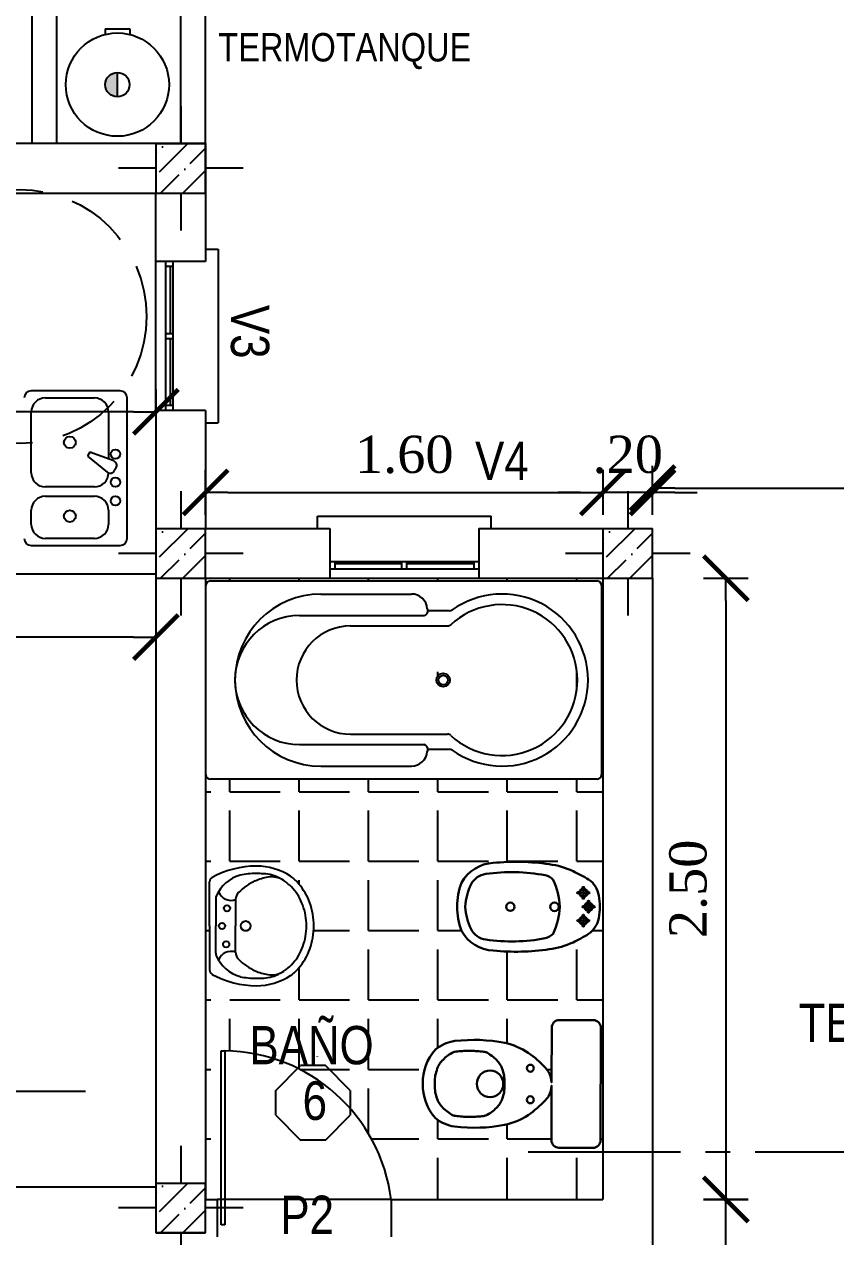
# Model space of a CAD drawing. Header units: millimetres. Extents: x 221 to 543, y -43 to 148.
# Drawn here: x 286.116 to 289.384, y 92.573 to 97.452 of the extents above; entities that cross this region are included whole.
import ezdxf
from ezdxf.enums import TextEntityAlignment as Align

# ---------------------------------------------------------------- set-up
doc = ezdxf.new("R2010")
doc.units = ezdxf.units.MM
doc.linetypes.add('ACAD_ISO04W100', pattern=[30, 24, -3, 0, -3])
doc.linetypes.add('DASHED2', pattern=[0.375, 0.25, -0.125])
doc.layers.add('10-SOLADOS', color=15, linetype='Continuous')
doc.layers.add('FINAS', color=1, linetype='Continuous')
doc.layers.add('CARP', color=3, linetype='Continuous', lineweight=30)
doc.styles.add('COTAS', font='ROMANS', dxfattribs={"width": 0.7})
doc.styles.add('gardel', font='ARIALN.TTF')
doc.styles.add('PROV', font='times.ttf')
doc.dimstyles.new('COTA-S-S-2-50', dxfattribs={"dimscale": 1.5, "dimtxt": 0.1, "dimasz": 0.06, "dimexe": 0, "dimexo": 0, "dimgap": 0.08, "dimtad": 1, "dimzin": 4, "dimdsep": 46, "dimtxsty": 'COTAS', "dimblk1": 'M2_COTA', "dimblk2": 'M2_COTA', "dimsah": 1, "dimcen": 0.1, "dimse1": 1, "dimse2": 1, "dimclrd": 2, "dimclre": 256, "dimclrt": 6, "dimadec": 0, "dimazin": 0, "dimtfac": 1, "dimtix": 1, "dimtmove": 2, "dimatfit": 3, "dimldrblk": 'M2_COTA', "dimfxl": 1, "dimtolj": 1, "dimtzin": 4, "dimarcsym": 0})

# ---------------------------------------------------------------- blocks, each defined once
blk = doc.blocks.new('Lavatorio')
for q in [(0.0015, 0.0522), (0.3564, 0.0522)]:
    blk.add_line((0.1789, 0.0522), q)
at = {"color": 2}
for p, q in [((0.0689, 0.0272), (0.1789, 0.0272)), ((0.2889, 0.0272), (0.1789, 0.0272)), ((0.0729, -0.0528), (0.1789, -0.0528)), ((0.285, -0.0528), (0.1789, -0.0528))]:
    blk.add_line(p, q, dxfattribs=at)
at = {"color": 8}
blk.add_line((0.2531, -0.0056), (0.2462, -0.0056), dxfattribs=at)
at = {"color": 2}
for centre, radius in [((0.1789, 0.0021), 0.0125), ((0.1052, -0.0145), 0.0125), ((0.2497, -0.0176), 0.0125), ((0.1789, -0.0931), 0.02)]:
    blk.add_circle(centre, radius, dxfattribs=at)
for centre, radius, start, end in [((0.0015, 0.0322), 0.02, 120.3203, 150.6412), ((0.0015, 0.0322), 0.02, 90, 120.3203), ((0.3564, 0.0322), 0.02, 59.6797, 90), ((0.3564, 0.0322), 0.02, 29.3588, 59.6797), ((0.3069, -0.1358), 0.3686, 151.1591, 180.0684), ((0.0509, -0.1358), 0.3686, 359.9316, 28.8409), ((0.1916, -0.1359), 0.2533, 180.0684, 213.0819), ((0.1663, -0.1359), 0.2533, 326.9181, 359.9316), ((0.0866, -0.2044), 0.1279, 213.0819, 232.8053), ((0.2713, -0.2044), 0.1279, 307.1947, 326.9181), ((0.1677, -0.1252), 0.2406, 228.8141, 250.0776), ((0.1902, -0.1252), 0.2406, 289.9224, 311.1859), ((0.1789, -0.0941), 0.2737, 250.0776, 270), ((0.1789, -0.0941), 0.2737, 270, 289.9224)]:
    blk.add_arc(centre, radius, start, end)
for centre, radius, start, end in [((0.1193, -0.1129), 0.1507, 113.6597, 163.6496), ((0.0219, -0.0343), 0.0542, 340.1112, 68.7227), ((0.0688, 0.0022), 0.025, 89.7116, 113.6597), ((0.336, -0.0343), 0.0542, 111.2773, 199.8888), ((0.2891, 0.0022), 0.025, 66.3403, 90.2884), ((0.2386, -0.1129), 0.1507, 16.3504, 66.3403), ((0.312, -0.1362), 0.3437, 168.9704, 180), ((0.2024, -0.2231), 0.2238, 134.8157, 155.8786), ((0.0729, -0.0928), 0.04, 90, 134.8157), ((0.285, -0.0928), 0.04, 45.1843, 90), ((0.1555, -0.2231), 0.2238, 24.1214, 45.1843), ((0.0459, -0.1362), 0.3437, 0, 11.0296), ((0.312, -0.1362), 0.3437, 180, 183.4529), ((0.1858, -0.2157), 0.2056, 155.8786, 170.7122), ((0.172, -0.2157), 0.2056, 9.2878, 24.1214), ((0.0459, -0.1362), 0.3437, 356.5471, 0), ((0.1234, -0.1578), 0.1545, 179.6865, 205.3323), ((0.0717, -0.197), 0.09, 170.7122, 213.5016), ((0.2861, -0.197), 0.09, 326.4984, 9.2878), ((0.2345, -0.1578), 0.1545, 334.6677, 0.3135), ((0.1503, -0.145), 0.1842, 205.3323, 228.8141), ((0.2076, -0.145), 0.1842, 311.1859, 334.6677), ((0.1677, -0.1252), 0.2106, 228.8141, 250.0776), ((0.1902, -0.1252), 0.2106, 289.9224, 311.1859), ((0.1789, -0.0941), 0.2437, 250.0776, 270), ((0.1789, -0.0941), 0.2437, 270, 289.9224)]:
    blk.add_arc(centre, radius, start, end, dxfattribs=at)
blk = doc.blocks.new('Bidet')
for p, q in [((0.4195, -0.0176), (0.4377, -0.0206)), ((0.4377, -0.0214), (0.4195, -0.0243)), ((0.4368, -0.0001), (0.4398, -0.0184)), ((0.4398, -0.0235), (0.4368, -0.0417)), ((0.4407, -0.0184), (0.4435, -0.0001)), ((0.4435, -0.0418), (0.4407, -0.0235)), ((0.4611, -0.0176), (0.4428, -0.0206)), ((0.4428, -0.0214), (0.4611, -0.0243)), ((0.4405, -0.0736), (0.4587, -0.0766)), ((0.4587, -0.0774), (0.4405, -0.0803)), ((0.4578, -0.0561), (0.4608, -0.0744)), ((0.4608, -0.0796), (0.4578, -0.0977)), ((0.4616, -0.0744), (0.4645, -0.0561)), ((0.4645, -0.0978), (0.4616, -0.0796)), ((0.4821, -0.0736), (0.4638, -0.0766)), ((0.4638, -0.0774), (0.4821, -0.0803)), ((0.4195, -0.1296), (0.4377, -0.1326)), ((0.4377, -0.1334), (0.4195, -0.1363)), ((0.4368, -0.1121), (0.4398, -0.1305)), ((0.4398, -0.1356), (0.4368, -0.1537)), ((0.4407, -0.1305), (0.4435, -0.1121)), ((0.4435, -0.1538), (0.4407, -0.1356)), ((0.4611, -0.1296), (0.4428, -0.1326)), ((0.4428, -0.1334), (0.4611, -0.1363))]:
    blk.add_line(p, q)
for centre, radius in [((0.4402, 0.0004), 0.00338), ((0.419, -0.0209), 0.00338), ((0.4402, -0.0423), 0.00338), ((0.4403, -0.021), 0.00259), ((0.4617, -0.0209), 0.00338), ((0.4399, -0.077), 0.00338), ((0.4611, -0.0556), 0.00338), ((0.4611, -0.0983), 0.00338), ((0.4612, -0.077), 0.00259), ((0.4826, -0.077), 0.00338), ((0.419, -0.133), 0.00338), ((0.4402, -0.1116), 0.00338), ((0.4403, -0.133), 0.00259), ((0.4617, -0.133), 0.00338), ((0.4402, -0.1543), 0.00338)]:
    blk.add_circle(centre, radius)
at = {"layer": 'CARP', "ltscale": 0.03}
blk.add_lwpolyline([(-0.0504, 0.0196, -0.262722), (0.0775, 0.0992, -0.061431), (0.3028, 0.0943, -0.073837), (0.3986, 0.0663, -0.02136), (0.4614, 0.0326, -0.217458), (0.5022, -0.0315, -0.067695), (0.5063, -0.0771, -0.067639), (0.5022, -0.1225, -0.190009), (0.4614, -0.1866, -0.02136), (0.3986, -0.2203, -0.069685), (0.3028, -0.2483, -0.061431), (0.0775, -0.2532, -0.262722), (-0.0504, -0.1736, -0.09682), (-0.0681, -0.0768, -0.096471), (-0.0504, 0.0196)], format="xyb", close=True, dxfattribs=at)
for points in [[(0.2868, 0.0497, 0.084724), (0.0474, 0.0549, 0.252864), (-0.0117, 0.0136, 0.103412), (-0.0353, -0.0765, 0.103412)], [(0.3459, -0.0765, 0.087783), (0.319, 0.0317, 0.148188), (0.2868, 0.0497, 0.09678)], [(0.2868, -0.2037, -0.084724), (0.0474, -0.2089, -0.252864), (-0.0117, -0.1676, -0.103412), (-0.0353, -0.0775, -0.103412)], [(0.3459, -0.0775, -0.087783), (0.319, -0.1857, -0.148188), (0.2868, -0.2037, -0.09678)]]:
    blk.add_lwpolyline(points, format="xyb", dxfattribs=at)
for centre, radius in [((0.1462, -0.077), 0.0166), ((0.3238, -0.077), 0.0171), ((0.4612, -0.077), 0.0166), ((0.4403, -0.133), 0.0166)]:
    blk.add_circle(centre, radius, dxfattribs=at)
for centre, radius, start, end in [((0.4403, -0.021), 0.0166, 99.3333, 170.7528), ((0.4403, -0.021), 0.0166, 189.0039, 260.6154), ((0.4403, -0.021), 0.0124, 189.0039, 260.6154), ((0.4403, -0.021), 0.0124, 99.3333, 170.7528), ((0.4403, -0.021), 0.0124, 9.1967, 81.1821), ((0.4403, -0.021), 0.0124, 278.8663, 351.0453), ((0.4403, -0.021), 0.0166, 9.1967, 81.1821), ((0.4403, -0.021), 0.0166, 278.8663, 351.0453), ((0.4612, -0.077), 0.0124, 99.3333, 170.7528), ((0.4612, -0.077), 0.0124, 189.0039, 260.6154), ((0.4612, -0.077), 0.0124, 9.1967, 81.1821), ((0.4612, -0.077), 0.0124, 278.8663, 351.0453), ((0.4403, -0.133), 0.0124, 189.0039, 260.6154), ((0.4403, -0.133), 0.0124, 99.3333, 170.7528), ((0.4403, -0.133), 0.0124, 9.1967, 81.1821), ((0.4403, -0.133), 0.0124, 278.8663, 351.0453)]:
    blk.add_arc(centre, radius, start, end, dxfattribs=at)
blk = doc.blocks.new('M2_COTA')
for p, q in [((0, 1), (0, -1)), ((-1, 0), (0, 0))]:
    blk.add_line(p, q)
at = {"const_width": 0.2}
blk.add_lwpolyline([(-1, -1), (1, 1)], dxfattribs=at)
blk = doc.blocks.new('*D44')
at = {"color": 252, "lineweight": -2, "ltscale": 0.05, "transparency": 16777216}
blk.add_line((286.9365, 95.5686), (288.3565, 95.5686), dxfattribs=at)
at = {"layer": 'Defpoints', "color": 0, "ltscale": 0.05, "transparency": 16777216}
for p in [(288.4465, 95.5686), (286.8465, 95.2228), (288.4465, 95.2228)]:
    blk.add_point(p, dxfattribs=at)
at = {"color": 252, "lineweight": -2, "ltscale": 0.05, "transparency": 16777216, "xscale": 0.09, "yscale": 0.09, "zscale": 0.09, "rotation": 180}
blk.add_blockref('M2_COTA', (286.8465, 95.5686), dxfattribs=at)
at = {"color": 252, "lineweight": -2, "ltscale": 0.05, "transparency": 16777216, "xscale": 0.09, "yscale": 0.09, "zscale": 0.09}
blk.add_blockref('M2_COTA', (288.4465, 95.5686), dxfattribs=at)
at = {"color": 0, "ltscale": 0.05, "transparency": 16777216, "insert": (287.6465, 95.7201), "char_height": 0.15, "attachment_point": 5, "style": 'PROV'}
blk.add_mtext('\\A1;1.60', dxfattribs=at)
blk = doc.blocks.new('*D45')
at = {"color": 252, "lineweight": -2, "ltscale": 0.05, "transparency": 16777216}
blk.add_line((288.9417, 95.1328), (288.9417, 92.8128), dxfattribs=at)
at = {"layer": 'Defpoints', "color": 0, "ltscale": 0.05, "transparency": 16777216}
for p in [(288.4465, 95.2228), (288.4465, 92.7228), (288.9417, 92.7228)]:
    blk.add_point(p, dxfattribs=at)
at = {"color": 252, "lineweight": -2, "ltscale": 0.05, "transparency": 16777216, "xscale": 0.09, "yscale": 0.09, "zscale": 0.09}
for p, rotation in [((288.9417, 95.2228), 90), ((288.9417, 92.7228), 270)]:
    blk.add_blockref('M2_COTA', p, dxfattribs=dict(at, rotation=rotation))
at = {"color": 0, "ltscale": 0.05, "transparency": 16777216, "insert": (288.7902, 93.9728), "char_height": 0.15, "attachment_point": 5, "rotation": 90, "style": 'PROV'}
blk.add_mtext('\\A1;2.50', dxfattribs=at)
blk = doc.blocks.new('*D47')
at = {"color": 252, "lineweight": -2, "ltscale": 0.05, "transparency": 16777216}
blk.add_line((286.5565, 95.8927), (282.0365, 95.8927), dxfattribs=at)
at = {"layer": 'Defpoints', "color": 0, "ltscale": 0.05, "transparency": 16777216}
for p in [(281.9465, 96.7728), (286.6465, 96.7728), (281.9465, 95.8927)]:
    blk.add_point(p, dxfattribs=at)
at = {"color": 252, "lineweight": -2, "ltscale": 0.05, "transparency": 16777216, "xscale": 0.09, "yscale": 0.09, "zscale": 0.09, "rotation": 180}
blk.add_blockref('M2_COTA', (281.9465, 95.8927), dxfattribs=at)
at = {"color": 252, "lineweight": -2, "ltscale": 0.05, "transparency": 16777216, "xscale": 0.09, "yscale": 0.09, "zscale": 0.09}
blk.add_blockref('M2_COTA', (286.6465, 95.8927), dxfattribs=at)
at = {"color": 0, "ltscale": 0.05, "transparency": 16777216, "insert": (284.2965, 96.0442), "char_height": 0.15, "attachment_point": 5, "style": 'PROV'}
blk.add_mtext('\\A1;4.70', dxfattribs=at)
blk = doc.blocks.new('*D48')
at = {"color": 252, "lineweight": -2, "ltscale": 0.05, "transparency": 16777216}
blk.add_line((286.5565, 94.9859), (283.666, 94.9859), dxfattribs=at)
at = {"layer": 'Defpoints', "color": 0, "ltscale": 0.05, "transparency": 16777216}
for p in [(283.576, 95.7799), (283.576, 94.9859), (286.6465, 93.613)]:
    blk.add_point(p, dxfattribs=at)
at = {"color": 252, "lineweight": -2, "ltscale": 0.05, "transparency": 16777216, "xscale": 0.09, "yscale": 0.09, "zscale": 0.09, "rotation": 180}
blk.add_blockref('M2_COTA', (283.576, 94.9859), dxfattribs=at)
at = {"color": 252, "lineweight": -2, "ltscale": 0.05, "transparency": 16777216, "xscale": 0.09, "yscale": 0.09, "zscale": 0.09}
blk.add_blockref('M2_COTA', (286.6465, 94.9859), dxfattribs=at)
at = {"color": 0, "ltscale": 0.05, "transparency": 16777216, "insert": (285.1112, 95.1374), "char_height": 0.15, "attachment_point": 5, "style": 'PROV'}
blk.add_mtext('\\A1;3.07', dxfattribs=at)
blk = doc.blocks.new('*D67')
at = {"color": 252, "lineweight": -2, "ltscale": 0.05, "transparency": 16777216}
blk.add_line((288.9417, 91.3128), (288.9417, 92.6328), dxfattribs=at)
at = {"layer": 'Defpoints', "color": 0, "ltscale": 0.05, "transparency": 16777216}
for p in [(288.4465, 92.7228), (288.9417, 92.7228), (288.6465, 91.2228)]:
    blk.add_point(p, dxfattribs=at)
at = {"color": 252, "lineweight": -2, "ltscale": 0.05, "transparency": 16777216, "xscale": 0.09, "yscale": 0.09, "zscale": 0.09}
for p, rotation in [((288.9417, 92.7228), 90), ((288.9417, 91.2228), 270)]:
    blk.add_blockref('M2_COTA', p, dxfattribs=dict(at, rotation=rotation))
at = {"color": 0, "ltscale": 0.05, "transparency": 16777216, "insert": (288.7902, 91.9728), "char_height": 0.15, "attachment_point": 5, "rotation": 90, "style": 'PROV'}
blk.add_mtext('\\A1;1.50', dxfattribs=at)
blk = doc.blocks.new('*D111')
at = {"color": 252, "lineweight": -2, "ltscale": 0.05, "transparency": 16777216}
blk.add_line((285.6998, 92.4828), (285.6998, 87.1128), dxfattribs=at)
at = {"layer": 'Defpoints', "color": 0, "ltscale": 0.05, "transparency": 16777216}
for p in [(286.6465, 92.5728), (285.6998, 87.0228), (286.6465, 87.0228)]:
    blk.add_point(p, dxfattribs=at)
at = {"color": 252, "lineweight": -2, "ltscale": 0.05, "transparency": 16777216, "xscale": 0.09, "yscale": 0.09, "zscale": 0.09}
for p, rotation in [((285.6998, 92.5728), 90), ((285.6998, 87.0228), 270)]:
    blk.add_blockref('M2_COTA', p, dxfattribs=dict(at, rotation=rotation))
at = {"color": 0, "ltscale": 0.05, "transparency": 16777216, "insert": (285.5483, 89.7978), "char_height": 0.15, "attachment_point": 5, "rotation": 90, "style": 'PROV'}
blk.add_mtext('\\A1;5.55', dxfattribs=at)
blk = doc.blocks.new('*D233')
at = {"color": 252, "lineweight": -2, "ltscale": 0.05, "transparency": 16777216}
blk.add_line((288.7365, 95.5857), (291.7065, 95.5857), dxfattribs=at)
at = {"layer": 'Defpoints', "color": 0, "ltscale": 0.05, "transparency": 16777216}
for p in [(291.7965, 95.5857), (288.6465, 95.4228), (291.7965, 95.4228)]:
    blk.add_point(p, dxfattribs=at)
at = {"color": 252, "lineweight": -2, "ltscale": 0.05, "transparency": 16777216, "xscale": 0.09, "yscale": 0.09, "zscale": 0.09, "rotation": 180}
blk.add_blockref('M2_COTA', (288.6465, 95.5857), dxfattribs=at)
at = {"color": 252, "lineweight": -2, "ltscale": 0.05, "transparency": 16777216, "xscale": 0.09, "yscale": 0.09, "zscale": 0.09}
blk.add_blockref('M2_COTA', (291.7965, 95.5857), dxfattribs=at)
at = {"color": 0, "ltscale": 0.05, "transparency": 16777216, "insert": (290.2215, 95.7372), "char_height": 0.15, "attachment_point": 5, "style": 'PROV'}
blk.add_mtext('\\A1;3.15', dxfattribs=at)
blk = doc.blocks.new('*D234')
at = {"color": 252, "lineweight": -2, "ltscale": 0.05, "transparency": 16777216}
for p, q in [((288.3565, 95.5686), (288.2665, 95.5686)), ((288.6465, 95.5686), (288.4465, 95.5686)), ((288.7365, 95.5686), (288.8265, 95.5686))]:
    blk.add_line(p, q, dxfattribs=at)
at = {"layer": 'Defpoints', "color": 0, "ltscale": 0.05, "transparency": 16777216}
for p in [(288.4465, 95.5686), (288.4465, 95.4228), (288.6465, 95.4228)]:
    blk.add_point(p, dxfattribs=at)
at = {"color": 252, "lineweight": -2, "ltscale": 0.05, "transparency": 16777216, "xscale": 0.09, "yscale": 0.09, "zscale": 0.09}
blk.add_blockref('M2_COTA', (288.4465, 95.5686), dxfattribs=at)
at = {"color": 252, "lineweight": -2, "ltscale": 0.05, "transparency": 16777216, "xscale": 0.09, "yscale": 0.09, "zscale": 0.09, "rotation": 180}
blk.add_blockref('M2_COTA', (288.6465, 95.5686), dxfattribs=at)
at = {"color": 0, "ltscale": 0.05, "transparency": 16777216, "insert": (288.5465, 95.7201), "char_height": 0.15, "attachment_point": 5, "style": 'PROV'}
blk.add_mtext('\\A1;.20', dxfattribs=at)

msp = doc.modelspace()

# ---------------------------------------------------------------- hatches: boundary and pattern name
msp.add_hatch(color=256).paths.add_polyline_path([(286.4913, 97.2584, 0.414214), (286.4423, 97.2094, 0.414214), (286.4913, 97.1604)])
h = msp.add_hatch()
h.set_pattern_fill('ANSI36', color=252, scale=0.02, style=0)
h.set_pattern_definition([(45, (-4.95, -29.87532), (0.03367596, 0.123478522), [0.15875, -0.03175, 0, -0.03175])])
h.paths.add_polyline_path([(286.8465, 96.9728), (286.6465, 96.9728), (286.6465, 96.7728), (286.8465, 96.7728)])
h = msp.add_hatch()
h.set_pattern_fill('ANSI36', color=252, scale=0.02, style=0)
h.set_pattern_definition([(45, (-4.95, -31.42532), (0.03367596, 0.123478522), [0.15875, -0.03175, 0, -0.03175])])
h.paths.add_polyline_path([(286.8465, 95.4228), (286.6465, 95.4228), (286.6465, 95.2228), (286.8465, 95.2228)])
h = msp.add_hatch()
h.set_pattern_fill('ANSI36', color=252, scale=0.02, style=0)
h.set_pattern_definition([(45, (-3.15, -31.42532), (0.03367596, 0.123478522), [0.15875, -0.03175, 0, -0.03175])])
h.paths.add_polyline_path([(288.6465, 95.4228), (288.4465, 95.4228), (288.4465, 95.2228), (288.6465, 95.2228)])
h = msp.add_hatch()
h.set_pattern_fill('ANSI36', color=252, scale=0.02, style=0)
h.set_pattern_definition([(45, (-4.95, -34.059096), (0.03367596, 0.123478522), [0.15875, -0.03175, 0, -0.03175])])
h.paths.add_polyline_path([(286.8465, 92.789), (286.6465, 92.789), (286.6465, 92.589), (286.8465, 92.589)])

# ---------------------------------------------------------------- linework, layer by layer
at = {"color": 3}
for p, q in [((286.1465, 97.6728), (286.1465, 96.9728)), ((286.8465, 96.9728), (286.8465, 97.6728)), ((286.2465, 97.5728), (286.2465, 96.9728)), ((286.7465, 96.9728), (286.7465, 97.5728)), ((286.0465, 95.2401), (286.6465, 95.2401))]:
    msp.add_line(p, q, dxfattribs=at)
for p, q in [((286.4418, 97.4338), (286.4913, 97.4338)), ((286.4418, 97.4338), (286.4418, 97.4112)), ((286.4913, 97.4338), (286.5408, 97.4338)), ((286.5408, 97.4338), (286.5408, 97.4112)), ((286.4913, 97.1604), (286.4913, 97.2584)), ((286.6465, 96.9728), (286.8465, 96.9728)), ((286.6465, 96.9728), (286.6465, 96.7728)), ((286.8465, 96.7728), (286.8465, 96.9728)), ((286.6465, 96.7728), (286.8465, 96.7728)), ((286.8465, 96.5478), (286.8965, 96.5478)), ((286.8965, 96.5478), (286.8965, 95.8478)), ((286.6465, 95.8978), (286.6465, 96.4978)), ((286.7142, 96.4778), (286.6851, 96.4778)), ((286.7052, 96.2078), (286.7052, 96.4778)), ((286.6851, 96.2078), (286.7142, 96.2078)), ((286.6851, 96.1878), (286.7142, 96.1878)), ((286.7052, 95.9178), (286.7052, 96.1878)), ((286.7142, 95.9178), (286.6851, 95.9178)), ((286.8465, 95.8478), (286.8965, 95.8478)), ((287.2965, 95.4728), (287.9965, 95.4728)), ((287.2965, 95.4228), (287.2965, 95.4728)), ((287.9965, 95.4228), (287.9965, 95.4728)), ((286.6465, 95.4228), (286.8465, 95.4228)), ((286.6465, 95.4228), (286.6465, 95.2228)), ((286.8465, 95.2228), (286.8465, 95.4228)), ((288.4465, 95.4228), (288.6465, 95.4228)), ((288.4465, 95.4228), (288.4465, 95.2228)), ((288.6465, 95.2228), (288.6465, 95.4228)), ((287.3665, 95.2905), (287.3665, 95.2614)), ((287.6365, 95.2815), (287.3665, 95.2815)), ((287.6365, 95.2614), (287.6365, 95.2905)), ((287.6565, 95.2614), (287.6565, 95.2905)), ((287.9265, 95.2815), (287.6565, 95.2815)), ((287.9265, 95.2905), (287.9265, 95.2614)), ((286.6465, 95.2228), (286.8465, 95.2228)), ((286.866, 95.2118), (288.4228, 95.2118)), ((287.3465, 95.2228), (287.9465, 95.2228)), ((288.4465, 95.2228), (288.6465, 95.2228)), ((286.8478, 94.4327), (286.8478, 95.1936)), ((287.3111, 95.1594), (287.6756, 95.1594)), ((288.441, 95.1936), (288.441, 94.4327)), ((287.2245, 95.0729), (287.7262, 95.0729)), ((287.8289, 95.092), (287.7483, 95.092)), ((287.4302, 95.0309), (287.7262, 95.0309)), ((287.7262, 95.0309), (287.8211, 95.0309)), ((287.4302, 94.5954), (287.7262, 94.5954)), ((287.7262, 94.5954), (287.8211, 94.5954)), ((287.2245, 94.5534), (287.7262, 94.5534)), ((287.8289, 94.5343), (287.7483, 94.5343)), ((287.3111, 94.4669), (287.6756, 94.4669)), ((288.4228, 94.4145), (286.866, 94.4145)), ((286.909, 92.6208), (286.909, 93.3208)), ((286.909, 93.3208), (286.924, 93.3208)), ((286.924, 93.3208), (286.924, 92.6208)), ((286.6465, 92.789), (286.8465, 92.789)), ((286.6465, 92.789), (286.6465, 92.589)), ((286.8465, 92.589), (286.8465, 92.789)), ((286.924, 92.6208), (286.909, 92.6208)), ((286.6465, 92.589), (286.8465, 92.589))]:
    msp.add_line(p, q)
at = {"color": 251}
for p, q in [((286.7465, 97.123), (286.7465, 96.9728)), ((286.6465, 96.8728), (286.4963, 96.8728)), ((286.9974, 96.8728), (286.8472, 96.8728)), ((286.7465, 96.7728), (286.7465, 96.6226)), ((286.7465, 95.573), (286.7465, 95.4228)), ((288.5465, 95.573), (288.5465, 95.4228)), ((286.6465, 95.3228), (286.4963, 95.3228)), ((286.9974, 95.3228), (286.8472, 95.3228)), ((288.4465, 95.3228), (288.2963, 95.3228)), ((288.7974, 95.3228), (288.6472, 95.3228)), ((286.7465, 95.2228), (286.7465, 95.0726)), ((288.5465, 95.2228), (288.5465, 95.0726)), ((285.2619, 93.159), (286.3623, 93.159)), ((286.7465, 92.9392), (286.7465, 92.789)), ((286.6465, 92.689), (286.4963, 92.689)), ((286.9974, 92.689), (286.8472, 92.689)), ((286.7465, 92.589), (286.7465, 92.4388))]:
    msp.add_line(p, q, dxfattribs=at)
at = {"color": 4}
for p, q in [((286.8465, 96.9728), (285.8711, 96.9728)), ((286.8465, 96.9728), (286.8465, 96.4978)), ((285.8711, 96.7728), (286.6465, 96.7728)), ((286.6465, 96.4978), (286.6465, 96.7728)), ((286.8465, 96.4978), (286.6465, 96.4978)), ((286.8465, 95.8978), (286.6465, 95.8978)), ((286.6465, 95.8927), (286.6465, 92.7728)), ((286.8465, 95.8978), (286.8465, 95.4228)), ((286.8465, 95.4228), (287.3465, 95.4228)), ((287.3465, 95.4228), (287.3465, 95.2228)), ((287.9465, 95.4228), (287.9465, 95.2228)), ((287.9465, 95.4228), (288.4465, 95.4228)), ((286.8465, 95.2228), (287.3465, 95.2228)), ((286.8465, 95.2228), (286.8465, 92.7228)), ((287.9465, 95.2228), (288.4465, 95.2228)), ((288.4465, 95.2228), (288.4465, 92.7228)), ((288.6465, 95.2228), (288.6465, 92.0642)), ((286.6465, 92.7728), (284.8465, 92.7728)), ((286.8465, 92.7228), (286.8936, 92.7228)), ((286.8936, 92.7228), (286.8936, 92.5728)), ((287.5936, 92.7228), (287.5936, 92.5728)), ((287.5936, 92.7228), (288.4465, 92.7228)), ((286.8465, 92.589), (286.6465, 92.589))]:
    msp.add_line(p, q, dxfattribs=at)
at = {"color": 252}
for p, q in [((286.6851, 96.4978), (286.6851, 95.8978)), ((286.7142, 96.4978), (286.7142, 95.8978)), ((287.3465, 95.2905), (287.9465, 95.2905)), ((287.3465, 95.2614), (287.9465, 95.2614)), ((286.8465, 95.202), (286.8498, 95.202)), ((286.9438, 95.2118), (286.9438, 95.2228)), ((287.2232, 95.2118), (287.2232, 95.2228)), ((287.5026, 95.2118), (287.5026, 95.2228)), ((287.782, 95.2118), (287.782, 95.2228)), ((288.0614, 95.2118), (288.0614, 95.2228)), ((288.3408, 95.2118), (288.3408, 95.2228)), ((288.439, 95.202), (288.4465, 95.202)), ((286.8465, 94.9226), (286.8478, 94.9226)), ((286.9825, 94.9226), (286.989, 94.9226)), ((288.441, 94.9226), (288.4465, 94.9226)), ((287.782, 94.8305), (287.782, 94.8464)), ((288.3408, 94.7707), (288.3408, 94.8464)), ((286.8465, 94.6432), (286.8478, 94.6432)), ((288.441, 94.6432), (288.4465, 94.6432)), ((286.9438, 94.3638), (286.9438, 94.4145)), ((287.2232, 94.3638), (287.2232, 94.4145)), ((287.5026, 94.3638), (287.5026, 94.4145)), ((287.782, 94.3638), (287.782, 94.4145)), ((288.0614, 94.3638), (288.0614, 94.4145)), ((288.3408, 94.3638), (288.3408, 94.4145)), ((286.8465, 94.3638), (286.8676, 94.3638)), ((286.9438, 94.3638), (287.147, 94.3638)), ((287.2232, 94.3638), (287.4264, 94.3638)), ((287.5026, 94.3638), (287.7058, 94.3638)), ((287.782, 94.3638), (287.9852, 94.3638)), ((288.0614, 94.3638), (288.2646, 94.3638)), ((288.3408, 94.3638), (288.4465, 94.3638)), ((286.9438, 94.0844), (286.9438, 94.2876)), ((287.2232, 94.0844), (287.2232, 94.2876)), ((287.5026, 94.0844), (287.5026, 94.2876)), ((287.782, 94.0844), (287.782, 94.2876)), ((288.0614, 94.0844), (288.0614, 94.2876)), ((288.3408, 94.0844), (288.3408, 94.2876)), ((286.8465, 94.0844), (286.8676, 94.0844)), ((286.9438, 94.0844), (287.147, 94.0844)), ((287.2232, 94.0844), (287.4264, 94.0844)), ((287.5026, 94.0844), (287.7058, 94.0844)), ((287.782, 94.0844), (287.9852, 94.0844)), ((288.0614, 94.0844), (288.2646, 94.0844)), ((288.3408, 94.0844), (288.4465, 94.0844)), ((287.2232, 93.9909), (287.2232, 94.0082)), ((287.5026, 93.805), (287.5026, 94.0082)), ((287.782, 93.805), (287.782, 94.0082)), ((286.8465, 93.805), (286.8625, 93.805)), ((287.0009, 93.805), (287.0147, 93.805)), ((287.2819, 93.805), (287.4264, 93.805)), ((287.5026, 93.805), (287.7058, 93.805)), ((287.782, 93.805), (287.8766, 93.805)), ((288.4043, 93.805), (288.4465, 93.805)), ((287.5026, 93.5256), (287.5026, 93.7288)), ((287.782, 93.5256), (287.782, 93.7288)), ((288.0614, 93.5256), (288.0614, 93.7206)), ((288.3408, 93.5256), (288.3408, 93.7288)), ((287.2232, 93.5256), (287.2232, 93.6566)), ((286.8465, 93.5256), (286.8676, 93.5256)), ((286.9438, 93.5256), (287.147, 93.5256)), ((287.2232, 93.5256), (287.4264, 93.5256)), ((287.5026, 93.5256), (287.7058, 93.5256)), ((287.782, 93.5256), (287.9852, 93.5256)), ((288.0614, 93.5256), (288.2646, 93.5256)), ((288.3408, 93.5256), (288.4465, 93.5256)), ((286.9438, 93.3203), (286.9438, 93.4494)), ((287.2232, 93.2477), (287.2232, 93.4494)), ((287.5026, 93.2462), (287.5026, 93.4494)), ((287.782, 93.334), (287.782, 93.4494)), ((288.0614, 93.3506), (288.0614, 93.4494)), ((287.2975, 93.2973), (287.2975, 93.2979)), ((286.8465, 93.2462), (286.8676, 93.2462)), ((287.2261, 93.2462), (287.4264, 93.2462)), ((287.5026, 93.2462), (287.7058, 93.2462)), ((288.2208, 93.2462), (288.24, 93.2462)), ((288.4376, 93.2462), (288.4465, 93.2462)), ((287.5026, 92.9873), (287.5026, 93.17)), ((287.782, 92.9668), (287.782, 93.0428)), ((288.0614, 92.9668), (288.0614, 93.0254)), ((286.8465, 92.9668), (286.8676, 92.9668)), ((287.5143, 92.9668), (287.7058, 92.9668)), ((287.782, 92.9668), (287.9852, 92.9668)), ((288.0614, 92.9668), (288.2393, 92.9668)), ((288.4369, 92.9668), (288.4465, 92.9668)), ((287.782, 92.7228), (287.782, 92.8906)), ((288.0614, 92.7228), (288.0614, 92.8906)), ((288.3408, 92.7228), (288.3408, 92.8906)), ((287.5936, 92.7228), (286.8936, 92.7228))]:
    msp.add_line(p, q, dxfattribs=at)
at = {"color": 2}
for p, q in [((286.5024, 95.9769), (286.1444, 95.9769)), ((286.5307, 95.3833), (286.5307, 95.9486)), ((286.1444, 95.355), (286.5024, 95.355)), ((287.1291, 93.1615), (287.2291, 93.2615)), ((287.3291, 93.2615), (287.2291, 93.2615)), ((287.4291, 93.1615), (287.3291, 93.2615)), ((287.1291, 93.0615), (287.1291, 93.1615)), ((287.4291, 93.1615), (287.4291, 93.0615)), ((287.1291, 93.0615), (287.2291, 92.9615)), ((287.3291, 92.9615), (287.4291, 93.0615)), ((287.3291, 92.9615), (287.2291, 92.9615))]:
    msp.add_line(p, q, dxfattribs=at)
at = {"color": 3, "linetype": 'ByBlock'}
for p, q in [((286.2009, 95.9486), (286.3987, 95.9486)), ((286.1444, 95.6471), (286.1444, 95.8921)), ((286.4553, 95.8921), (286.4553, 95.7028)), ((286.3987, 95.5906), (286.2009, 95.5906)), ((286.2009, 95.5529), (286.3987, 95.5529)), ((286.1444, 95.4398), (286.1444, 95.4964)), ((286.4553, 95.4964), (286.4553, 95.4398)), ((286.3987, 95.3833), (286.2009, 95.3833))]:
    msp.add_line(p, q, dxfattribs=at)
at = {"color": 0, "linetype": 'ByBlock'}
for p, q in [((286.3809, 95.7306), (286.3715, 95.7143)), ((286.3715, 95.7143), (286.4502, 95.6495)), ((286.4764, 95.6949), (286.3809, 95.7306)), ((286.4861, 95.6678), (286.4785, 95.6547))]:
    msp.add_line(p, q, dxfattribs=at)
at = {"color": 2}
msp.add_circle((286.4913, 97.2094), 0.2078, dxfattribs=at)
for centre, radius in [((286.4913, 97.2094), 0.049), ((287.8032, 94.8131), 0.0273), ((287.8032, 94.8131), 0.0191)]:
    msp.add_circle(centre, radius)
at = {"linetype": 'DASHED2'}
msp.add_circle((286.0977, 96.2761), 0.5108, dxfattribs=at)
at = {"color": 0, "linetype": 'ByBlock'}
for centre, radius in [((286.2998, 95.7696), 0.0236), ((286.4835, 95.7225), 0.0188), ((286.4835, 95.6094), 0.0188), ((286.4835, 95.534), 0.0188), ((286.2998, 95.4728), 0.0236)]:
    msp.add_circle(centre, radius, dxfattribs=at)
at = {"color": 2}
for centre, start, end in [((286.1444, 95.9486), 90, 180), ((286.5024, 95.9486), 0, 90), ((286.1444, 95.3833), 180, 270), ((286.5024, 95.3833), 270, 0)]:
    msp.add_arc(centre, 0.0283, start, end, dxfattribs=at)
at = {"color": 3, "linetype": 'ByBlock'}
for centre, start, end in [((286.2009, 95.8921), 90, 180), ((286.3987, 95.8921), 0, 90), ((286.2009, 95.6471), 180, 270), ((286.3987, 95.6471), 270, 0), ((286.2009, 95.4964), 90, 180), ((286.3987, 95.4964), 0, 90), ((286.2009, 95.4398), 180, 270), ((286.3987, 95.4398), 270, 0)]:
    msp.add_arc(centre, 0.0565, start, end, dxfattribs=at)
at = {"color": 0, "linetype": 'ByBlock'}
for centre, start, end in [((286.4698, 95.6772), 330, 69.4623), ((286.4622, 95.6641), 230.5377, 330)]:
    msp.add_arc(centre, 0.0188, start, end, dxfattribs=at)
for centre, radius, start, end in [((286.866, 95.1936), 0.0182, 90, 180), ((288.4228, 95.1936), 0.0182, 0, 90), ((287.3111, 94.8131), 0.3463, 90, 270), ((287.6756, 95.0956), 0.0638, 4.3012, 90), ((288.0401, 94.8131), 0.3463, 0, 125.4126), ((288.0401, 94.8131), 0.3037, 0, 132.8503), ((287.2245, 94.8131), 0.2597, 90, 270), ((287.7217, 95.0918), 0.0195, 283.2671, 12.3079), ((287.7483, 95.1011), 0.00911, 184.3012, 270), ((287.8289, 95.1102), 0.0182, 270, 305.4126), ((287.4302, 94.8131), 0.2178, 90, 180), ((287.8211, 95.0492), 0.0182, 270, 312.8503), ((287.4302, 94.8131), 0.2178, 180, 270), ((288.0401, 94.8131), 0.3037, 227.1497, 0), ((288.0401, 94.8131), 0.3463, 234.5874, 0), ((287.8211, 94.5771), 0.0182, 47.1497, 90), ((287.6756, 94.5307), 0.0638, 270, 355.6988), ((287.7217, 94.5345), 0.0195, 347.6921, 76.7329), ((287.7483, 94.5252), 0.00911, 90, 175.6988), ((287.8289, 94.5161), 0.0182, 54.5874, 90), ((286.866, 94.4327), 0.0182, 180, 270), ((288.4228, 94.4327), 0.0182, 270, 0)]:
    msp.add_arc(centre, radius, start, end)
at = {"color": 252}
msp.add_arc((286.9154, 92.6373), 0.6836, 7.1822, 89.281, dxfattribs=at)
at = {"layer": 'CARP', "color": 0, "ltscale": 0.03}
msp.add_lwpolyline([(288.4082, 93.4445), (288.2705, 93.4448, 0.414214), (288.2405, 93.4149), (288.2399, 93.1941), (288.238, 93.2061, 0.160975), (288.2152, 93.2526, 0.055228), (288.1457, 93.3132, 0.087544), (288.0516, 93.353, 0.077711), (287.8504, 93.3606, 0.145572), (287.7716, 93.3259, 0.193023), (287.7213, 93.1888, 61.25604), (287.7213, 93.1888, 0.193023), (287.7708, 93.0515, 0.145572), (287.8494, 93.0164, 0.077711), (288.0507, 93.0228, 0.087544), (288.145, 93.0621, 0.055228), (288.2148, 93.1224, 0.161493), (288.2378, 93.1684), (288.2398, 93.1806), (288.2392, 92.9611, 0.414214), (288.2692, 92.931), (288.4068, 92.9307, 0.414214), (288.4369, 92.9606), (288.4381, 93.4144, 0.414214)], format="xyb", close=True, dxfattribs=at)
at = {"layer": 'CARP', "ltscale": 0.03}
for points in [[(287.7701, 93.2034), (287.7714, 93.2213, -0.028747), (287.7792, 93.2493, -0.052421), (287.7859, 93.2639, -0.050041), (287.7981, 93.2803, -0.040538), (287.8166, 93.2975, -0.036304), (287.839, 93.3128, -0.08346), (287.8501, 93.317, -0.024812), (287.8604, 93.3185, -0.009631), (287.887, 93.3204, -0.014344), (287.8961, 93.3207, -0.009208), (287.9102, 93.3204)], [(288.0499, 93.2027), (288.0487, 93.2205, 0.028747), (288.041, 93.2486, 0.052421), (288.0344, 93.2632, 0.050041), (288.0223, 93.2797, 0.040538), (288.0039, 93.297, 0.036304), (287.9816, 93.3124, 0.08346), (287.9705, 93.3167, 0.024812), (287.9602, 93.3182, 0.009631), (287.9336, 93.3203, 0.014344), (287.9245, 93.3206, 0.009208), (287.9104, 93.3204)], [(287.77, 93.1737), (287.7712, 93.1558, 0.028747), (287.7789, 93.1277, 0.052421), (287.7855, 93.1132, 0.050041), (287.7976, 93.0967, 0.040538), (287.816, 93.0793, 0.036304), (287.8383, 93.0639, 0.08346), (287.8494, 93.0597, 0.024812), (287.8597, 93.0582, 0.009631), (287.8863, 93.056, 0.014344), (287.8954, 93.0558, 0.009208), (287.9095, 93.056)], [(288.0498, 93.1729), (288.0485, 93.1551, -0.028747), (288.0407, 93.127, -0.052421), (288.034, 93.1125, -0.050041), (288.0218, 93.0961, -0.040538), (288.0033, 93.0788, -0.036304), (287.9809, 93.0635, -0.08346), (287.9698, 93.0594, -0.024812), (287.9595, 93.0579, -0.009631), (287.9328, 93.0559, -0.014344), (287.9238, 93.0557, -0.009208), (287.9097, 93.056)]]:
    msp.add_lwpolyline(points, format="xyb", dxfattribs=at)
for points in [[(287.7701, 93.2034), (287.77, 93.1886)], [(288.0499, 93.2027), (288.0499, 93.1879)], [(287.77, 93.1737), (287.77, 93.1885)], [(288.0498, 93.1729), (288.0499, 93.1877)]]:
    msp.add_lwpolyline(points, dxfattribs=at)
for centre, radius in [((288.1545, 93.2512), 0.0141), ((287.9919, 93.1879), 0.0535), ((288.1541, 93.1238), 0.0141)]:
    msp.add_circle(centre, radius, dxfattribs=at)
at = {"layer": 'FINAS', "color": 6, "linetype": 'ACAD_ISO04W100', "ltscale": 0.03}
msp.add_line((292.839, 92.9127), (288.1459, 92.9127), dxfattribs=at)

# ---------------------------------------------------------------- block references
msp.add_blockref('Bidet', (287.9274, 93.9778))
at = {"color": 4, "rotation": 90}
msp.add_blockref('Lavatorio', (286.9147, 93.6448), dxfattribs=at)

# ---------------------------------------------------------------- texts
at = {"insert": (287.2369, 93.1981), "char_height": 0.155015, "width": 2.681777, "attachment_point": 1}
msp.add_mtext('{\\fSwis721 BdCnOul BT|b0|i0|c0|p82;6}', dxfattribs=at)
at = {"layer": '10-SOLADOS', "color": 7, "ltscale": 0.1, "style": 'gardel'}
for tag, height, p in [('TERMOTANQUE', 0.1143, (287.407, 97.345)), ('V4', 0.1541, (288.0396, 95.6952)), ('TERRENO', 0.1541, (289.6657, 93.4336)), ('BAÑO', 0.1541, (287.2731, 93.364)), ('P2', 0.1541, (287.2556, 92.6623))]:
    msp.add_attdef(tag, text='', height=height, dxfattribs=at).set_placement(p, align=Align.MIDDLE)
msp.add_attdef('V3', text='', height=0.1541, rotation=270, dxfattribs=at).set_placement((287.0257, 96.2149), align=Align.MIDDLE)

# ---------------------------------------------------------------- dimensions: what is measured, and where the dimension line sits
at = {"ltscale": 0.05}
for base, p1, p2, picture, middle in [((281.9465, 95.8927), (286.6465, 96.7728), (281.9465, 96.7728), '*D47', (284.2965, 96.0442)), ((288.4465, 95.5686), (286.8465, 95.2228), (288.4465, 95.2228), '*D44', (287.6465, 95.7201)), ((288.4465, 95.5686), (288.6465, 95.4228), (288.4465, 95.4228), '*D234', (288.5465, 95.7201)), ((291.7965, 95.5857), (288.6465, 95.4228), (291.7965, 95.4228), '*D233', (290.2215, 95.7372)), ((283.576, 94.9859), (286.6465, 93.613), (283.576, 95.7799), '*D48', (285.1112, 95.1374))]:
    dim = msp.add_linear_dim(base=base, p1=p1, p2=p2, dimstyle='COTA-S-S-2-50', override={"dimgap": 0.05, "dimpost": '<>', "dimtxsty": 'PROV', "dimclrd": 252, "dimclrt": 0}, dxfattribs=at)
    dim.commit()
    dim.dimension.update_dxf_attribs({"geometry": picture, "text_midpoint": middle})
for base, p1, p2, picture, middle in [((288.9417, 92.7228), (288.4465, 95.2228), (288.4465, 92.7228), '*D45', (288.7902, 93.9728)), ((288.9417, 92.7228), (288.6465, 91.2228), (288.4465, 92.7228), '*D67', (288.7902, 91.9728)), ((285.6998, 87.0228), (286.6465, 92.5728), (286.6465, 87.0228), '*D111', (285.5483, 89.7978))]:
    dim = msp.add_linear_dim(base=base, p1=p1, p2=p2, angle=90, dimstyle='COTA-S-S-2-50', override={"dimgap": 0.05, "dimpost": '<>', "dimtxsty": 'PROV', "dimclrd": 252, "dimclrt": 0}, dxfattribs=at)
    dim.commit()
    dim.dimension.update_dxf_attribs({"geometry": picture, "text_midpoint": middle})

doc.saveas('drawing.dxf')
